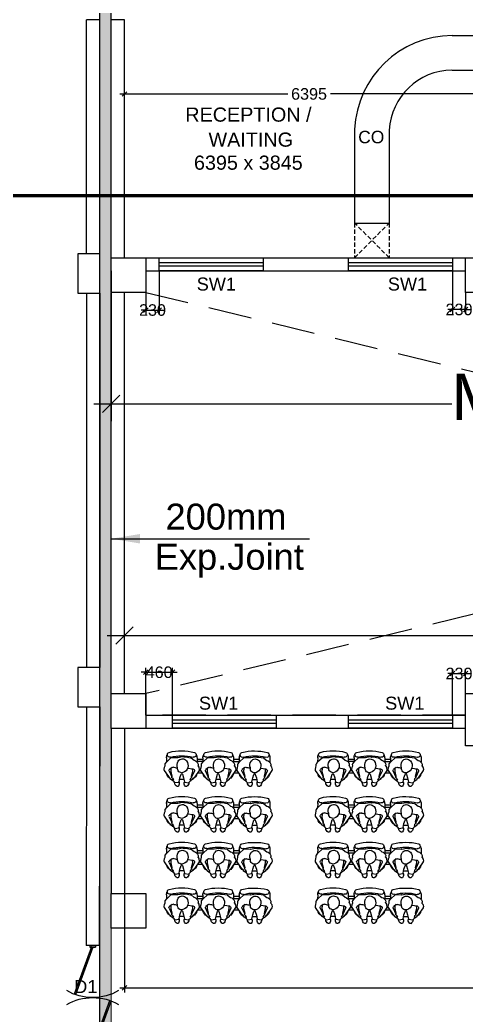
# Model space of a CAD drawing. Extents: x 7620542 to 7843793, y -6476226 to -6093835.
# Drawn here: x 7684907 to 7692637, y -6445912 to -6428689 of the extents above; entities that cross this region are included whole.
import ezdxf
from ezdxf.enums import TextEntityAlignment as Align

# ---------------------------------------------------------------- set-up
doc = ezdxf.new("R2010")
doc.units = 0
doc.header["$LTSCALE"] = 600
doc.header["$MEASUREMENT"] = 0
doc.header["$PDMODE"] = 35
for name, pattern in [('DASHED', [0.75, 0.5, -0.25]), ('DASHED2', [0.375, 0.25, -0.125]), ('HIDDEN', [0.375, 0.25, -0.125]), ('HIDDEN2', [0.1875, 0.125, -0.0625])]:
    doc.linetypes.add(name, pattern=pattern)
doc.layers.get('0').update_dxf_attribs({"linetype": 'CONTINUOUS'})
doc.layers.get('Defpoints').update_dxf_attribs({"linetype": 'CONTINUOUS'})
for name, color, linetype in [('Counter', 7, 'CONTINUOUS'), ('DIM-TEXT', 8, 'CONTINUOUS'), ('DIMEN', 5, 'CONTINUOUS'), ('DOOR', 32, 'CONTINUOUS'), ('Duct', 8, 'CONTINUOUS'), ('Exp.Joint', 104, 'CONTINUOUS'), ('furniture', 33, 'CONTINUOUS'), ('Human', 8, 'CONTINUOUS'), ('joinery', 7, 'CONTINUOUS'), ('LA-column', 3, 'CONTINUOUS'), ('Room Dim', 1, 'CONTINUOUS'), ('Sections', 10, 'CONTINUOUS'), ('TEXT', 6, 'CONTINUOUS'), ('Walls', 7, 'CONTINUOUS'), ('WIN', 151, 'CONTINUOUS'), ('Working Dim', 5, 'CONTINUOUS')]:
    doc.layers.add(name, color=color, linetype=linetype)
doc.styles.add('ari', font='arial.ttf')
doc.styles.add('ARIAL', font='arial.ttf')
doc.styles.add('ROMANS', font='romans.shx')
doc.styles.add('RT', font='romant.shx')
doc.styles.get("Standard").update_dxf_attribs({"font": 'romans.shx'})
doc.dimstyles.new('int. dim', dxfattribs={"dimtxt": 450, "dimasz": 80, "dimexe": 80, "dimexo": 0, "dimgap": 70, "dimtad": 0, "dimdec": 0, "dimzin": 12, "dimdsep": 46, "dimtxsty": 'ari', "dimblk": 'OBLIQUE', "dimcen": 2, "dimdle": 80, "dimclrd": 256, "dimclre": 256, "dimclrt": 6, "dimadec": 0, "dimazin": 0, "dimtfac": 1, "dimtdec": 0, "dimtix": 1, "dimtmove": 2, "dimatfit": 3, "dimfxl": 1, "dimtolj": 1, "dimtzin": 0, "dimlwd": -1, "dimlwe": -1, "dimarcsym": 0})
doc.dimstyles.new('LA-Footing-dim', dxfattribs={"dimtxt": 300, "dimasz": 5, "dimexe": 25, "dimexo": 25, "dimgap": 5, "dimtad": 1, "dimdec": 0, "dimzin": 0, "dimdsep": 46, "dimtxsty": 'ROMANS', "dimblk": 'DOT', "dimcen": 0.09, "dimdle": 50, "dimclrd": 5, "dimclre": 5, "dimclrt": 6, "dimadec": 0, "dimazin": 0, "dimtfac": 1, "dimtdec": 0, "dimtix": 1, "dimtofl": 0, "dimtmove": 0, "dimatfit": 3, "dimfxl": 1, "dimtolj": 1, "dimtzin": 0, "dimarcsym": 0})
doc.dimstyles.new('STANDARD$0', dxfattribs={"dimscale": 0, "dimtxt": 150, "dimasz": 125, "dimexe": 0.75, "dimexo": 1, "dimgap": 25, "dimtad": 1, "dimdec": 0, "dimdsep": 46, "dimtxsty": 'Standard', "dimblk1": 'DOT', "dimblk2": 'DOT', "dimsah": 1, "dimcen": 2.5, "dimclrd": 1, "dimclre": 1, "dimclrt": 3, "dimadec": 0, "dimazin": 0, "dimtfac": 1, "dimtdec": 0, "dimtmove": 0, "dimatfit": 3, "dimldrblk": 'DOT', "dimfxl": 1, "dimtolj": 1, "dimtzin": 0, "dimarcsym": 0})
doc.dimstyles.new('TEXT', dxfattribs={"dimscale": 0, "dimtxt": 600, "dimasz": 300, "dimexe": 300, "dimexo": 30, "dimgap": 50, "dimtad": 0, "dimdec": 0, "dimzin": 0, "dimdsep": 46, "dimtxsty": 'RT', "dimblk": 'OBLIQUE', "dimcen": 0.09, "dimdle": 300, "dimclrd": 256, "dimclre": 256, "dimclrt": 170, "dimadec": 0, "dimazin": 0, "dimtfac": 1, "dimtdec": 0, "dimtofl": 0, "dimtmove": 2, "dimatfit": 3, "dimfxl": 1, "dimfrac": 2, "dimtolj": 1, "dimtzin": 0, "dimlwd": -1, "dimlwe": -1, "dimarcsym": 0})

# ---------------------------------------------------------------- blocks, each defined once
blk = doc.blocks.new('A$C6F2C55AD')
at = {"layer": 'furniture', "color": 8}
for p, q in [((-379, 896), (-303, 896)), ((0, 593), (0, 669)), ((-374, 366), (-301, 366)), ((-355, 366), (-355, 265)), ((-316, 366), (-316, 265)), ((-119, 356), (-119, 275)), ((-379, 265), (-303, 265)), ((-374, 265), (-303, 265)), ((-157, 331), (-157, 300)), ((0, -38), (0, 38)), ((-379, -265), (-301, -265)), ((-355, -265), (-355, -366)), ((-316, -265), (-316, -366)), ((-157, -300), (-157, -331)), ((-119, -275), (-119, -356)), ((-379, -366), (-303, -366)), ((-374, -366), (-303, -366)), ((0, -669), (0, -593)), ((-379, -896), (-301, -896))]:
    blk.add_line(p, q, dxfattribs=at)
for centre, radius, start, end in [((-429, 838), 43.2, 344.361, 164.361), ((-374, 771), 125, 90, 118.9699), ((-125, 771), 125, 25.4407, 79.8153), ((236, 652), 733, 164.361, 181.6247), ((236, 652), 647, 164.361, 181.8419), ((236, 610), 733, 178.3753, 195.639), ((236, 610), 647, 178.1581, 195.639), ((-429, 424), 43.2, 195.639, 15.639), ((-374, 491), 125, 241.0301, 270), ((-125, 491), 125, 280.1847, 334.5593), ((236, 21), 733, 164.361, 181.6247), ((-429, 207), 43.2, 344.361, 164.361), ((-374, 140), 125, 90, 118.9699), ((236, 21), 647, 164.361, 181.8419), ((-125, 140), 125, 25.4407, 79.8153), ((236, -21), 733, 178.3753, 195.639), ((236, -21), 647, 178.1581, 195.639), ((-429, -207), 43.2, 195.639, 15.639), ((-374, -140), 125, 241.0301, 270), ((-125, -140), 125, 280.1847, 334.5593), ((236, -610), 733, 164.361, 181.6247), ((-429, -424), 43.2, 344.361, 164.361), ((-374, -491), 125, 90, 118.9699), ((236, -610), 647, 164.361, 181.8419), ((-125, -491), 125, 25.4407, 79.8153), ((236, -652), 733, 178.3753, 195.639), ((236, -652), 647, 178.1581, 195.639), ((-429, -838), 43.2, 195.639, 15.639), ((-125, -771), 125, 280.1847, 334.5593), ((-374, -771), 125, 241.0301, 270)]:
    blk.add_arc(centre, radius, start, end, dxfattribs=at)
at = {"layer": 'Human', "color": 8}
for p, q in [((-309, 892), (-377, 818)), ((-274, 917), (-309, 892)), ((-236, 919), (-260, 921)), ((-212, 928), (-236, 919)), ((-172, 935), (-212, 928)), ((-50, 857), (-157, 931)), ((-381, 699), (-397, 621)), ((-383, 803), (-381, 703)), ((-209, 798), (-173, 844)), ((-148, 850), (-56, 808)), ((-56, 808), (-40, 802)), ((-25, 837), (-50, 857)), ((-19, 827), (-25, 837)), ((-7, 824), (-15, 825)), ((-8, 781), (4, 776)), ((-1, 787), (-5, 793)), ((5, 781), (-1, 787)), ((24, 785), (0, 820)), ((0, 792), (11, 789)), ((11, 789), (19, 779)), ((-397, 621), (-391, 593)), ((-391, 588), (-392, 559)), ((-392, 559), (-379, 478)), ((-200, 528), (-187, 436)), ((-375, 468), (-334, 417)), ((-269, 348), (-244, 349)), ((-232, 346), (-216, 336)), ((-187, 436), (-173, 418)), ((-157, 331), (-50, 405)), ((-148, 412), (-56, 454)), ((-56, 454), (-40, 459)), ((-50, 405), (-25, 425)), ((-40, 459), (-29, 462)), ((-25, 425), (-19, 435)), ((-15, 437), (-7, 438)), ((2, 482), (-10, 477)), ((-3, 469), (3, 477)), ((11, 473), (-3, 469)), ((0, 442), (24, 477)), ((4, 481), (2, 482)), ((3, 477), (4, 481)), ((19, 483), (11, 473)), ((-383, 172), (-381, 72)), ((-309, 261), (-377, 187)), ((-274, 286), (-309, 261)), ((-236, 288), (-260, 290)), ((-212, 297), (-236, 288)), ((-172, 304), (-212, 297)), ((-209, 167), (-173, 213)), ((-208, 333), (-172, 327)), ((-50, 226), (-157, 300)), ((-148, 219), (-56, 177)), ((-56, 177), (-40, 171)), ((-25, 206), (-50, 226)), ((-19, 196), (-25, 206)), ((-7, 193), (-15, 194)), ((24, 154), (0, 189)), ((-381, 68), (-397, -10)), ((-8, 151), (4, 145)), ((-1, 156), (-5, 162)), ((5, 150), (-1, 156)), ((0, 162), (11, 158)), ((11, 158), (19, 148)), ((-397, -10), (-391, -38)), ((-391, -43), (-392, -72)), ((-392, -72), (-379, -153)), ((-375, -163), (-334, -214)), ((-200, -103), (-187, -195)), ((-56, -177), (-40, -171)), ((-40, -171), (-29, -169)), ((2, -149), (-10, -154)), ((-3, -162), (3, -154)), ((11, -158), (-3, -162)), ((0, -189), (24, -154)), ((4, -150), (2, -149)), ((3, -154), (4, -150)), ((19, -148), (11, -158)), ((-269, -283), (-244, -282)), ((-236, -343), (-260, -341)), ((-212, -334), (-236, -343)), ((-232, -285), (-216, -295)), ((-172, -327), (-212, -334)), ((-208, -298), (-172, -304)), ((-187, -195), (-173, -213)), ((-157, -300), (-50, -226)), ((-50, -405), (-157, -331)), ((-148, -219), (-56, -177)), ((-50, -226), (-25, -206)), ((-25, -206), (-19, -196)), ((-15, -194), (-7, -193)), ((-383, -459), (-381, -559)), ((-309, -370), (-377, -444)), ((-274, -345), (-309, -370)), ((-209, -464), (-173, -418)), ((-148, -412), (-56, -454)), ((-56, -454), (-40, -459)), ((-25, -425), (-50, -405)), ((-19, -435), (-25, -425)), ((-7, -438), (-15, -437)), ((-8, -480), (4, -486)), ((-1, -475), (-5, -469)), ((5, -481), (-1, -475)), ((24, -477), (0, -442)), ((0, -469), (11, -473)), ((11, -473), (19, -483)), ((-381, -563), (-397, -641)), ((-397, -641), (-391, -668)), ((-391, -674), (-392, -703)), ((-392, -703), (-379, -784)), ((-375, -793), (-334, -844)), ((-200, -734), (-187, -826)), ((-187, -826), (-173, -844)), ((-157, -931), (-50, -857)), ((-148, -850), (-56, -808)), ((-56, -808), (-40, -802)), ((-50, -857), (-25, -837)), ((-40, -802), (-29, -800)), ((-25, -837), (-19, -827)), ((-15, -825), (-7, -824)), ((2, -780), (-10, -785)), ((-3, -793), (3, -785)), ((11, -789), (-3, -793)), ((0, -820), (24, -785)), ((4, -781), (2, -780)), ((3, -785), (4, -781)), ((19, -779), (11, -789)), ((-269, -914), (-244, -913)), ((-232, -916), (-216, -926)), ((-208, -929), (-172, -935))]:
    blk.add_line(p, q, dxfattribs=at)
for points in [[(-193, 818), (-141, 822), (-59, 802), (-42, 803)], [(-42, 459), (-59, 460), (-141, 440), (-187, 443)], [(-193, 188), (-141, 191), (-59, 171), (-42, 172)], [(-42, -172), (-59, -171), (-141, -191), (-187, -188)], [(-193, -443), (-141, -440), (-59, -460), (-42, -459)], [(-42, -803), (-59, -802), (-141, -822), (-187, -819)]]:
    blk.add_lwpolyline(points, dxfattribs=at)
for points in [[(24, 781), (52, 756, -0.259848), (54, 749), (43, 683, -0.302547), (37, 677), (-30, 662), (-92, 642), (-107, 628), (-92, 620), (-30, 600), (37, 585, -0.302547), (43, 578), (54, 513, -0.259848), (52, 506), (24, 481)], [(24, 150), (52, 125, -0.259848), (54, 118), (43, 52, -0.302547), (37, 46), (-30, 31), (-92, 11), (-107, -3), (-92, -11), (-30, -31), (37, -46, -0.302547), (43, -52), (54, -118, -0.259848), (52, -125), (24, -150)], [(24, -481), (52, -506, -0.259848), (54, -513), (43, -578, -0.302547), (37, -585), (-30, -600), (-92, -620), (-107, -633), (-92, -642), (-30, -662), (37, -677, -0.302547), (43, -683), (54, -749, -0.259848), (52, -756), (24, -781)]]:
    blk.add_lwpolyline(points, format="xyb", dxfattribs=at)
for points in [[(115, 689, 0.28165), (118, 712, 0.281432), (52, 756, -0.259848), (54, 749), (43, 683, -0.302547), (37, 677, 0.254294)], [(115, 58, 0.28165), (118, 81, 0.281432), (52, 125, -0.259848), (54, 118), (43, 52, -0.302547), (37, 46, 0.254294)], [(115, -573, 0.28165), (118, -550, 0.281432), (52, -506, -0.259848), (54, -513), (43, -578, -0.302547), (37, -585, 0.254294)]]:
    blk.add_lwpolyline(points, format="xyb", close=True, dxfattribs=at)
for centre, radius, start, end in [((-262, 900), 20.7, 84.2936, 126.1379), ((-168, 914), 20.7, 55.2478, 99.1519), ((-362, 803), 20.7, 137.3161, 180.8191), ((-402, 703), 20.7, 348.8982, 0.8191), ((-269, 619), 89.1, 123.3122, 231.3111), ((-250, 591), 122, 67.1497, 123.3122), ((-193, 785), 20.7, 142.3991, 201.4261), ((-409, 700), 211, 1.1807, 21.4261), ((-192, 631), 73.9, 343.9718, 98.0509), ((-157, 832), 20.7, 65.5125, 142.3991), ((-37, 793), 10.2, 45.435, 108.1784), ((-5, 806), 24.7, 193.9888, 263.5389), ((-15, 829), 4.56, 211.6328, 266.4385), ((-8, 814), 9.9, 34.2468, 86.4385), ((-3, 788), 5.09, 52.4637, 108.4149), ((0, 781), 6.05, 308.4181, 329.2946), ((3, 779), 2.67, 329.2946, 45.0334), ((21, 780), 2.15, 218.553, 288.5809), ((20, 783), 4.98, 288.5809, 18.6143), ((-411, 589), 20.7, 357.1355, 11.8973), ((-242, 652), 131, 231.3111, 285.5429), ((-240, 645), 124, 285.5429, 343.9718), ((62, 513), 75.9, 47.3296, 108.8978), ((49, 588), 82.7, 271.2733, 329.4641), ((98, 552), 22.8, 344.3632, 47.2828), ((-358, 481), 20.7, 189.3001, 218.6806), ((-238, 442), 99.4, 194.4561, 251.4627), ((-243, 329), 20.7, 58.0246, 92.8591), ((-157, 430), 20.7, 217.6009, 294.4875), ((-7, 453), 24.1, 96.9092, 158.3871), ((-15, 432), 4.56, 93.5615, 148.3672), ((-8, 447), 9.9, 273.5615, 325.7532), ((21, 481), 2.15, 71.4191, 141.447), ((20, 479), 4.98, 341.3857, 71.4191), ((-362, 173), 20.7, 137.3161, 180.8191), ((-262, 270), 20.7, 84.2936, 126.1379), ((-205, 354), 20.7, 238.0246, 260.8481), ((-157, 201), 20.7, 65.5125, 142.3991), ((-168, 348), 20.7, 260.8481, 304.7522), ((-168, 283), 20.7, 55.2478, 99.1519), ((-15, 198), 4.56, 211.6328, 266.4385), ((-8, 184), 9.9, 34.2468, 86.4385), ((-402, 72), 20.7, 348.8982, 0.8191), ((-269, -12), 89.1, 123.3122, 231.3111), ((-250, -40), 122, 67.1497, 123.3122), ((-193, 154), 20.7, 142.3991, 201.4261), ((-409, 69), 211, 1.1807, 21.4261), ((-192, 0), 73.9, 343.9718, 98.0509), ((-37, 162), 10.2, 45.435, 108.1784), ((-5, 175), 24.7, 193.9888, 263.5389), ((-3, 157), 5.09, 52.4637, 108.4149), ((0, 150), 6.05, 308.4181, 329.2946), ((3, 148), 2.67, 329.2946, 45.0334), ((21, 149), 2.15, 218.553, 288.5809), ((20, 152), 4.98, 288.5809, 18.6143), ((-411, -42), 20.7, 357.1355, 11.8973), ((-358, -150), 20.7, 189.3001, 218.6806), ((-242, 21), 131, 231.3111, 285.5429), ((-240, 14), 124, 285.5429, 343.9718), ((-7, -178), 24.1, 96.9092, 158.3871), ((21, -149), 2.15, 71.4191, 141.447), ((20, -152), 4.98, 341.3857, 71.4191), ((62, -118), 75.9, 47.3296, 108.8978), ((49, -43), 82.7, 271.2733, 329.4641), ((98, -79), 22.8, 344.3632, 47.2828), ((-238, -189), 99.4, 194.4561, 251.4627), ((-262, -361), 20.7, 84.2936, 126.1379), ((-243, -302), 20.7, 58.0246, 92.8591), ((-205, -277), 20.7, 238.0246, 260.8481), ((-157, -201), 20.7, 217.6009, 294.4875), ((-168, -283), 20.7, 260.8481, 304.7522), ((-168, -348), 20.7, 55.2478, 99.1519), ((-15, -198), 4.56, 93.5615, 148.3672), ((-8, -184), 9.9, 273.5615, 325.7532), ((-362, -458), 20.7, 137.3161, 180.8191), ((-193, -477), 20.7, 142.3991, 201.4261), ((-409, -562), 211, 1.1807, 21.4261), ((-157, -430), 20.7, 65.5125, 142.3991), ((-37, -469), 10.2, 45.435, 108.1784), ((-5, -456), 24.7, 193.9888, 263.5389), ((-15, -432), 4.56, 211.6328, 266.4385), ((-8, -447), 9.9, 34.2468, 86.4385), ((-3, -473), 5.09, 52.4637, 108.4149), ((0, -481), 6.05, 308.4181, 329.2946), ((3, -483), 2.67, 329.2946, 45.0334), ((21, -481), 2.15, 218.553, 288.5809), ((20, -479), 4.98, 288.5809, 18.6143), ((-411, -673), 20.7, 357.1355, 11.8973), ((-402, -559), 20.7, 348.8982, 0.8191), ((-269, -643), 89.1, 123.3122, 231.3111), ((-250, -671), 122, 67.1497, 123.3122), ((-240, -617), 124, 285.5429, 343.9718), ((-192, -631), 73.9, 343.9718, 98.0509), ((62, -749), 75.9, 47.3296, 108.8978), ((-358, -781), 20.7, 189.3001, 218.6806), ((-238, -820), 99.4, 194.4561, 251.4627), ((-242, -610), 131, 231.3111, 285.5429), ((-157, -832), 20.7, 217.6009, 294.4875), ((-7, -809), 24.1, 96.9092, 158.3871), ((-15, -829), 4.56, 93.5615, 148.3672), ((-8, -814), 9.9, 273.5615, 325.7532), ((21, -780), 2.15, 71.4191, 141.447), ((20, -783), 4.98, 341.3857, 71.4191), ((49, -674), 82.7, 271.2733, 329.4641), ((98, -710), 22.8, 344.3632, 47.2828), ((-243, -933), 20.7, 58.0246, 92.8591), ((-205, -908), 20.7, 238.0246, 260.8481), ((-168, -914), 20.7, 260.8481, 304.7522)]:
    blk.add_arc(centre, radius, start, end, dxfattribs=at)
blk = doc.blocks.new('_Oblique')
at = {"color": 0, "linetype": 'ByBlock', "lineweight": -2}
blk.add_line((-0.5, -0.5), (0.5, 0.5), dxfattribs=at)
blk = doc.blocks.new('*D416')
at = {"layer": 'Defpoints', "color": 0, "transparency": 16777216}
for p in [(7686719, -6443626, 5), (7716119, -6443626, 5), (7716119, -6445441)]:
    blk.add_point(p, dxfattribs=at)
at = {"layer": 'Working Dim', "transparency": 16777216}
for p, q in [((7686719, -6443626), (7686719, -6445521)), ((7716119, -6443626), (7716119, -6445521)), ((7686639, -6445441), (7700971, -6445441)), ((7716199, -6445441), (7701867, -6445441))]:
    blk.add_line(p, q, dxfattribs=at)
at = {"layer": 'Working Dim', "transparency": 16777216, "xscale": 80, "yscale": 80, "zscale": 80, "rotation": 180}
blk.add_blockref('_Oblique', (7686719, -6445441), dxfattribs=at)
at = {"layer": 'Working Dim', "transparency": 16777216, "xscale": 80, "yscale": 80, "zscale": 80}
blk.add_blockref('_Oblique', (7716119, -6445441), dxfattribs=at)
at = {"layer": 'Working Dim', "color": 6, "transparency": 16777216, "insert": (7701419, -6445441), "char_height": 200, "attachment_point": 5, "style": 'ari'}
blk.add_mtext('\\A1;29400', dxfattribs=at)
blk = doc.blocks.new('*D849')
at = {"layer": 'Defpoints', "color": 0, "transparency": 16777216}
for p in [(7716119, -6439343), (7686719, -6439488, 5), (7716119, -6439488, 5)]:
    blk.add_point(p, dxfattribs=at)
at = {"layer": 'DIMEN', "color": 8, "transparency": 16777216}
for p, q in [((7686719, -6439488), (7686719, -6439043)), ((7716119, -6439488), (7716119, -6439043)), ((7686419, -6439343), (7700286, -6439343)), ((7716419, -6439343), (7702552, -6439343))]:
    blk.add_line(p, q, dxfattribs=at)
at = {"layer": 'DIMEN', "color": 8, "transparency": 16777216, "xscale": 300, "yscale": 300, "zscale": 300, "rotation": 180}
blk.add_blockref('_Oblique', (7686719, -6439343), dxfattribs=at)
at = {"layer": 'DIMEN', "color": 8, "transparency": 16777216, "xscale": 300, "yscale": 300, "zscale": 300}
blk.add_blockref('_Oblique', (7716119, -6439343), dxfattribs=at)
at = {"layer": 'DIMEN', "color": 7, "transparency": 16777216, "insert": (7701419, -6439343), "char_height": 500, "attachment_point": 5, "style": 'ari'}
blk.add_mtext('\\A1;29.40m', dxfattribs=at)
blk = doc.blocks.new('_Dot')
at = {"layer": 'WIN', "color": 0, "linetype": 'ByBlock', "lineweight": -2}
blk.add_line((-0.5, 0), (-1, 0), dxfattribs=at)
at = {"layer": 'WIN', "color": 0, "linetype": 'ByBlock', "const_width": 0.5}
blk.add_lwpolyline([(-0.25, 0, 1), (0.25, 0, 1)], format="xyb", close=True, dxfattribs=at)
blk = doc.blocks.new('*D1178')
at = {"layer": 'Defpoints', "color": 0, "transparency": 16777216}
for p in [(7687549, -6439979), (7687089, -6440719, 5), (7687549, -6440719)]:
    blk.add_point(p, dxfattribs=at)
at = {"layer": 'Working Dim', "transparency": 16777216}
for p, q in [((7687089, -6440719), (7687089, -6439899)), ((7687549, -6440719), (7687549, -6439899)), ((7687089, -6439979), (7687009, -6439979)), ((7687089, -6439979), (7687549, -6439979)), ((7687549, -6439979), (7687629, -6439979))]:
    blk.add_line(p, q, dxfattribs=at)
at = {"layer": 'Working Dim', "transparency": 16777216, "xscale": 80, "yscale": 80, "zscale": 80}
blk.add_blockref('_Oblique', (7687089, -6439979), dxfattribs=at)
at = {"layer": 'Working Dim', "transparency": 16777216, "xscale": 80, "yscale": 80, "zscale": 80, "rotation": 180}
blk.add_blockref('_Oblique', (7687549, -6439979), dxfattribs=at)
at = {"layer": 'Working Dim', "color": 6, "transparency": 16777216, "insert": (7687319, -6439979), "char_height": 200, "attachment_point": 5, "style": 'ari'}
blk.add_mtext('\\A1;460', dxfattribs=at)
blk = doc.blocks.new('*D1179')
at = {"layer": 'Defpoints', "color": 0, "transparency": 16777216}
for p in [(7692629, -6440001), (7692399, -6440719), (7692629, -6440719, 7)]:
    blk.add_point(p, dxfattribs=at)
at = {"layer": 'Working Dim', "transparency": 16777216}
for p, q in [((7692399, -6440001), (7692319, -6440001)), ((7692399, -6440719), (7692399, -6439921)), ((7692399, -6440001), (7692629, -6440001)), ((7692629, -6440719), (7692629, -6439921)), ((7692629, -6440001), (7692709, -6440001))]:
    blk.add_line(p, q, dxfattribs=at)
at = {"layer": 'Working Dim', "transparency": 16777216, "xscale": 80, "yscale": 80, "zscale": 80}
blk.add_blockref('_Oblique', (7692399, -6440001), dxfattribs=at)
at = {"layer": 'Working Dim', "transparency": 16777216, "xscale": 80, "yscale": 80, "zscale": 80, "rotation": 180}
blk.add_blockref('_Oblique', (7692629, -6440001), dxfattribs=at)
at = {"layer": 'Working Dim', "color": 6, "transparency": 16777216, "insert": (7692514, -6440001), "char_height": 200, "attachment_point": 5, "style": 'ari'}
blk.add_mtext('\\A1;230', dxfattribs=at)
blk = doc.blocks.new('*D1189')
at = {"layer": 'Defpoints', "color": 0, "transparency": 16777216}
for p in [(7687319, -6433034, 8), (7687089, -6433404), (7687319, -6433711)]:
    blk.add_point(p, dxfattribs=at)
at = {"layer": 'Working Dim', "transparency": 16777216}
for p, q in [((7687319, -6433034), (7687319, -6433791)), ((7687089, -6433404), (7687089, -6433791)), ((7687089, -6433711), (7687009, -6433711)), ((7687089, -6433711), (7687319, -6433711)), ((7687319, -6433711), (7687399, -6433711))]:
    blk.add_line(p, q, dxfattribs=at)
at = {"layer": 'Working Dim', "transparency": 16777216, "xscale": 80, "yscale": 80, "zscale": 80}
blk.add_blockref('_Oblique', (7687089, -6433711), dxfattribs=at)
at = {"layer": 'Working Dim', "transparency": 16777216, "xscale": 80, "yscale": 80, "zscale": 80, "rotation": 180}
blk.add_blockref('_Oblique', (7687319, -6433711), dxfattribs=at)
at = {"layer": 'Working Dim', "color": 6, "transparency": 16777216, "insert": (7687204, -6433711), "char_height": 200, "attachment_point": 5, "style": 'ari'}
blk.add_mtext('\\A1;230', dxfattribs=at)
blk = doc.blocks.new('*D1190')
at = {"layer": 'Defpoints', "color": 0, "transparency": 16777216}
for p in [(7692399, -6433034, 8), (7692629, -6433404, 6), (7692399, -6433701)]:
    blk.add_point(p, dxfattribs=at)
at = {"layer": 'Working Dim', "transparency": 16777216}
for p, q in [((7692399, -6433034), (7692399, -6433781)), ((7692629, -6433404), (7692629, -6433781)), ((7692399, -6433701), (7692319, -6433701)), ((7692629, -6433701), (7692399, -6433701)), ((7692629, -6433701), (7692709, -6433701))]:
    blk.add_line(p, q, dxfattribs=at)
at = {"layer": 'Working Dim', "transparency": 16777216, "xscale": 80, "yscale": 80, "zscale": 80}
blk.add_blockref('_Oblique', (7692399, -6433701), dxfattribs=at)
at = {"layer": 'Working Dim', "transparency": 16777216, "xscale": 80, "yscale": 80, "zscale": 80, "rotation": 180}
blk.add_blockref('_Oblique', (7692629, -6433701), dxfattribs=at)
at = {"layer": 'Working Dim', "color": 6, "transparency": 16777216, "insert": (7692514, -6433701), "char_height": 200, "attachment_point": 5, "style": 'ari'}
blk.add_mtext('\\A1;230', dxfattribs=at)
blk = doc.blocks.new('Z$W@#5624')
at = {"layer": 'DOOR'}
for p, q in [((19, 470), (840, 769)), ((28, 446), (849, 745)), ((188, 518), (680, 697)), ((676, 709), (685, 685)), ((183, 529), (192, 506)), ((0, 400), (0, 499)), ((0, 499), (25, 499)), ((0, 400), (25, 400)), ((19, 470), (28, 446)), ((25, 400), (25, 499)), ((1770, 453), (949, 154)), ((1779, 429), (957, 130)), ((1610, 381), (1117, 202)), ((1614, 369), (1606, 393)), ((1779, 429), (1770, 453)), ((1798, 499), (1773, 499)), ((1773, 400), (1773, 499)), ((1798, 400), (1773, 400)), ((1798, 400), (1798, 499)), ((1113, 214), (1122, 190))]:
    blk.add_line(p, q, dxfattribs=at)
at = {"layer": 'DOOR', "color": 145}
for centre, start_param, end_param in [((0, 449), 2.617994, 3.665191), ((1798, 449), -0.523599, 0.523599)]:
    blk.add_ellipse(centre, major_axis=(-899, 0), ratio=1, start_param=start_param, end_param=end_param, dxfattribs=at)
blk = doc.blocks.new('*D2070')
at = {"layer": 'Defpoints', "color": 0, "linetype": 'Continuous', "transparency": 16777216}
for p in [(7686489, -6433034, 0), (7716349, -6433034), (7686489, -6435332)]:
    blk.add_point(p, dxfattribs=at)
at = {"layer": 'DIM-TEXT', "transparency": 16777216}
for p, q in [((7686489, -6433034), (7686489, -6435632)), ((7716349, -6433034), (7716349, -6435632)), ((7686189, -6435332), (7692392, -6435332)), ((7716649, -6435332), (7710447, -6435332))]:
    blk.add_line(p, q, dxfattribs=at)
at = {"layer": 'DIM-TEXT', "linetype": 'Continuous', "transparency": 16777216, "xscale": 300, "yscale": 300, "zscale": 300, "rotation": 180}
blk.add_blockref('_Oblique', (7686489, -6435332), dxfattribs=at)
at = {"layer": 'DIM-TEXT', "linetype": 'Continuous', "transparency": 16777216, "xscale": 300, "yscale": 300, "zscale": 300}
blk.add_blockref('_Oblique', (7716349, -6435332), dxfattribs=at)
at = {"layer": 'DIM-TEXT', "color": 170, "linetype": 'Continuous', "transparency": 16777216, "insert": (7701419, -6435332), "char_height": 750, "attachment_point": 5, "style": 'ari'}
blk.add_mtext('\\A1;{\\H1.067x;Medical Records Department (MRD)}', dxfattribs=at)
blk = doc.blocks.new('*D2083')
at = {"layer": 'Defpoints', "color": 0, "transparency": 16777216}
for p in [(7686719, -6430016, 2), (7693114, -6429971), (7693114, -6430016, 5)]:
    blk.add_point(p, dxfattribs=at)
at = {"layer": 'Working Dim', "transparency": 16777216}
for p, q in [((7686719, -6430016), (7686719, -6429891)), ((7693114, -6430016), (7693114, -6429891)), ((7686639, -6429971), (7689547, -6429971)), ((7693194, -6429971), (7690286, -6429971))]:
    blk.add_line(p, q, dxfattribs=at)
at = {"layer": 'Working Dim', "transparency": 16777216, "xscale": 80, "yscale": 80, "zscale": 80, "rotation": 180}
blk.add_blockref('_Oblique', (7686719, -6429971), dxfattribs=at)
at = {"layer": 'Working Dim', "transparency": 16777216, "xscale": 80, "yscale": 80, "zscale": 80}
blk.add_blockref('_Oblique', (7693114, -6429971), dxfattribs=at)
at = {"layer": 'Working Dim', "color": 6, "transparency": 16777216, "insert": (7689916, -6429971), "char_height": 200, "attachment_point": 5, "style": 'ari'}
blk.add_mtext('\\A1;6395', dxfattribs=at)

msp = doc.modelspace()

# ---------------------------------------------------------------- hatches: boundary and pattern name
at = {"layer": 'Exp.Joint', "linetype": 'HIDDEN'}
msp.add_hatch(color=256, dxfattribs=at).paths.add_polyline_path([(7686489.139, -6334860.673), (7686289.139, -6334860.673), (7686289.139, -6455862.509), (7686489.139, -6455862.509)])

# ---------------------------------------------------------------- linework, layer by layer
at = {"layer": 'Duct', "color": 8, "linetype": 'HIDDEN2', "ltscale": 10}
for p, q in [((7687089.144, -6433403.854, -14.83), (7715749.144, -6440348.875, -14.83)), ((7715749.144, -6433403.854, -14.83), (7687089.144, -6440348.875, -14.83))]:
    msp.add_line(p, q, dxfattribs=at)
at = {"layer": 'Duct', "color": 8, "linetype": 'HIDDEN2', "ltscale": 10, "elevation": -14.83}
msp.add_lwpolyline([(7692628.935, -6440718.81), (7687089.027, -6440718.817)], dxfattribs=at)
at = {"layer": 'Exp.Joint', "linetype": 'HIDDEN', "const_width": 20, "elevation": -9.884}
msp.add_lwpolyline([(7686489.139, -6334860.673), (7686289.139, -6334860.673), (7686289.139, -6455862.509), (7686489.139, -6455862.509)], close=True, dxfattribs=at)
at = {"layer": 'furniture', "linetype": 'Continuous'}
for p, q in [((7692395.443, -6428958.852, -6.672), (7693113.846, -6428958.708, -11.275)), ((7692393.678, -6429558.852, -6.672), (7693113.93, -6429558.852, -6.672)), ((7690705.646, -6430580.102, -6.672), (7690705.646, -6432204.918, -6.396)), ((7691304.616, -6430595.207, -6.67), (7691304.616, -6432204.917, -6.396)), ((7690705.646, -6432204.918, -10.242), (7691304.616, -6432204.917, -10.242))]:
    msp.add_line(p, q, dxfattribs=at)
at = {"layer": 'furniture', "linetype": 'DASHED2', "ltscale": 0.5, "elevation": -6.396}
msp.add_lwpolyline([(7690705.646, -6432204.918), (7690705.647, -6432803.887), (7691304.616, -6432204.917), (7691304.616, -6432803.886), (7690705.646, -6432204.918)], dxfattribs=at)
at = {"layer": 'furniture', "linetype": 'Continuous'}
for centre, radius, start, end in [((7692403.089, -6430658.068, -6.672), 1699.232, 90.2578276, 177.3702003), ((7692401.394, -6430657.302, -6.672), 1098.534, 90.5737245, 176.7596362)]:
    msp.add_arc(centre, radius, start, end, dxfattribs=at)
at = {"layer": 'LA-column', "color": 2, "flags": 128}
for points, elevation in [([(7686289.144, -6433418.819), (7686289.144, -6432738.819), (7685909.144, -6432738.819), (7685909.144, -6433418.819)], -14.639), ([(7687089.144, -6433403.854), (7686489.144, -6433403.854), (7686489.144, -6432803.854), (7687089.144, -6432803.854)], -14.639), ([(7693228.935, -6433403.854), (7692628.935, -6433403.854), (7692628.935, -6432803.854), (7693228.935, -6432803.854)], -13.753), ([(7686289.145, -6440578.752), (7686289.145, -6439898.752), (7685909.145, -6439898.752), (7685909.145, -6440578.752)], -10.016), ([(7687089.144, -6440948.875), (7686489.144, -6440948.875), (7686489.144, -6440348.875), (7687089.144, -6440348.875)], -14.639), ([(7693528.935, -6441248.875), (7692628.935, -6441248.875), (7692628.935, -6440348.875), (7693528.935, -6440348.875)], -13.307), ([(7687089.144, -6444408.808), (7686489.144, -6444408.808), (7686489.144, -6443808.808), (7687089.144, -6443808.808)], -12.548)]:
    msp.add_lwpolyline(points, close=True, dxfattribs=dict(at, elevation=elevation))
at = {"layer": 'Sections', "linetype": 'DASHED', "lineweight": 0, "ltscale": 2, "const_width": 60, "elevation": -14.83, "flags": 128}
msp.add_lwpolyline([(7764050.867, -6431729.833), (7764598.735, -6430597.18), (7764598.735, -6431729.833), (7639175.207, -6431729.833), (7639175.207, -6430597.18), (7639723.075, -6431729.833)], dxfattribs=at)
at = {"layer": 'Walls', "linetype": 'Continuous'}
for p, q in [((7686289.054, -6432738.837, -12.441), (7686289.054, -6426958.851, -12.441)), ((7686489.054, -6432803.871, -12.441), (7686489.055, -6426958.798, -12.441)), ((7686288.941, -6428688.834, -10.242), (7686058.941, -6428688.834, -10.242)), ((7686059.03, -6432738.837, -12.441), (7686059.03, -6428688.834, -12.441)), ((7686718.965, -6428688.835, -10.242), (7686488.965, -6428688.835, -10.242)), ((7686719.054, -6432803.871, -12.441), (7686719.055, -6428688.835, -12.441)), ((7687089.144, -6432803.871, -12.441), (7692628.936, -6432803.864, -12.441)), ((7686059.03, -6433418.819, -14.83), (7686059.03, -6439898.752, -14.83)), ((7686289.054, -6433418.819, -14.83), (7686289.054, -6439898.752, -14.83)), ((7686282.895, -6444708.634, -14.83), (7686052.895, -6444708.634, -14.83))]:
    msp.add_line(p, q, dxfattribs=at)
at = {"layer": 'Walls'}
for p, q in [((7686489.054, -6440348.845, -14.83), (7686489.054, -6433418.861, -14.83)), ((7686719.054, -6440348.845, -14.83), (7686719.054, -6433418.861, -14.83)), ((7686059.144, -6440578.752, -14.83), (7686052.895, -6444708.634, -14.83)), ((7686289.144, -6440578.752, -14.83), (7686282.895, -6444708.634, -14.83)), ((7687089.206, -6440718.754, -14.83), (7692628.935, -6440718.747, -14.83)), ((7686489.054, -6440948.818, -14.83), (7686489.054, -6443808.833, -14.83)), ((7686719.054, -6440948.818, -14.83), (7686719.054, -6443808.833, -14.83))]:
    msp.add_line(p, q, dxfattribs=at)
at = {"layer": 'Walls', "linetype": 'Continuous', "elevation": -12.441}
msp.add_lwpolyline([(7687089.144, -6433033.871), (7692628.936, -6433033.864)], dxfattribs=at)
at = {"layer": 'Walls', "elevation": -14.83}
msp.add_lwpolyline([(7687089.206, -6440948.754), (7692628.935, -6440948.747)], dxfattribs=at)
at = {"layer": 'WIN', "linetype": 'Continuous'}
for points, elevation in [([(7687319.144, -6432803.871), (7689119.144, -6432803.871), (7689119.144, -6433033.871), (7687319.144, -6433033.871)], -12.441), ([(7690598.882, -6432803.848), (7692398.882, -6432803.848), (7692398.882, -6433033.848), (7690598.882, -6433033.848)], -12.441), ([(7687319.144, -6432886.654), (7689119.144, -6432886.654), (7689119.144, -6432951.088), (7687319.144, -6432951.088)], -12.441), ([(7690598.882, -6432886.631), (7692398.882, -6432886.631), (7692398.882, -6432951.064), (7690598.882, -6432951.064)], -12.441), ([(7687549.226, -6440718.808), (7689349.226, -6440718.808), (7689349.226, -6440948.808), (7687549.226, -6440948.808)], -20.153), ([(7690598.981, -6440718.744), (7692398.981, -6440718.744), (7692398.981, -6440948.744), (7690598.981, -6440948.744)], -20.153), ([(7687549.226, -6440801.591), (7689349.226, -6440801.591), (7689349.226, -6440866.025), (7687549.226, -6440866.025)], -20.153), ([(7690598.981, -6440801.527), (7692398.981, -6440801.527), (7692398.981, -6440865.961), (7690598.981, -6440865.961)], -20.153)]:
    msp.add_lwpolyline(points, close=True, dxfattribs=dict(at, elevation=elevation))

# ---------------------------------------------------------------- block references
at = {"layer": 'DOOR', "linetype": 'Continuous', "xscale": -1.001247152686119, "yscale": 1.001247152686119, "zscale": 1.001247151760859, "rotation": 270}
msp.add_blockref('Z$W@#5624', (7685717.895, -6446508.681, -14.83), dxfattribs=at)
at = {"layer": 'furniture', "ltscale": 0.75, "xscale": -1, "rotation": 89.90778514928986}
for p in [(7688341.336, -6441836.316, -14.83), (7690960.79, -6441836.001, -14.83), (7688341.336, -6442626.972, -14.83), (7690960.79, -6442626.657, -14.83), (7688341.336, -6443417.627, -14.83), (7690960.79, -6443417.312, -14.83), (7688341.336, -6444208.283, -14.83), (7690960.79, -6444207.968, -14.83)]:
    msp.add_blockref('A$C6F2C55AD', p, dxfattribs=at)

# ---------------------------------------------------------------- texts
at = {"layer": 'Counter', "color": 10, "style": 'ARIAL', "width": 1}
msp.add_text('CO', height=216, dxfattribs=at).set_placement((7690767.701, -6430823.781, -6.672))
at = {"layer": 'Exp.Joint', "color": 7, "style": 'ARIAL'}
for s, p in [('200mm', (7688476.988, -6437510.322, 4.14)), ('Exp.Joint', (7688534.273, -6438205.001, 4.14))]:
    msp.add_text(s, height=450, dxfattribs=at).set_placement(p, align=Align.CENTER)
at = {"layer": 'joinery', "style": 'ari'}
for s, p in [('SW1', (7688310.435, -6433372.692, -14.83)), ('SW1', (7691621.874, -6433372.692, -14.83)), ('SW1', (7688349.345, -6440625.917, -20.153)), ('SW1', (7691574.101, -6440625.853, -20.153)), ('D1', (7686049.108, -6445530.328, -14.83))]:
    msp.add_text(s, height=225, dxfattribs=at).set_placement(p, align=Align.CENTER)
at = {"layer": 'Room Dim', "style": 'ARIAL'}
msp.add_text('6395 x 3845', height=245, dxfattribs=at).set_placement((7688864.148, -6431281.827, -14.83), align=Align.CENTER)
at = {"layer": 'TEXT', "color": 7, "style": 'ARIAL'}
for s, p in [('RECEPTION /', (7688865.813, -6430449.869, -10.242)), ('WAITING', (7688906.438, -6430882.866, -10.242))]:
    msp.add_text(s, height=245, dxfattribs=at).set_placement(p, align=Align.CENTER)

# ---------------------------------------------------------------- dimensions: what is measured, and where the dimension line sits
at = {"layer": 'DIM-TEXT', "linetype": 'Continuous'}
dim = msp.add_linear_dim(base=(7686489.314, -6435332.368, -2.709), p1=(7716349.314, -6433033.908, -2.709), p2=(7686489.314, -6433033.907, -3.057), angle=180, text='{\\H1.067x;Medical Records Department (MRD)}', dimstyle='TEXT', override={"dimscale": 1, "dimtxt": 750, "dimexo": 0, "dimtxsty": 'ari'}, dxfattribs=at)
dim.commit()
dim.dimension.update_dxf_attribs({"geometry": '*D2070', "text_midpoint": (7701419.314, -6435332.368, -2.709)})
at = {"layer": 'DIMEN'}
dim = msp.add_linear_dim(base=(7716119.144, -6439343.141, -14.83), p1=(7686719.054, -6439487.549, -9.699), p2=(7716119.144, -6439487.549, -9.699), dimstyle='STANDARD$0', override={"dimscale": 1, "dimtxt": 500, "dimasz": 300, "dimexe": 300, "dimexo": 0, "dimgap": 1, "dimtad": 0, "dimdec": 2, "dimlfac": 0.001, "dimzin": 0, "dimpost": 'm', "dimtxsty": 'ari', "dimblk1": 'Oblique', "dimblk2": 'Oblique', "dimcen": 0, "dimdle": 300, "dimclrd": 8, "dimclre": 8, "dimclrt": 7, "dimadec": 2, "dimtdec": 2, "dimtmove": 2, "dimfxl": 0.75, "dimfrac": 1, "dimlwd": 65535, "dimlwe": 65535}, dxfattribs=at)
dim.commit()
dim.dimension.update_dxf_attribs({"geometry": '*D849', "text_midpoint": (7701419.099, -6439343.141, -14.83)})
at = {"layer": 'Working Dim', "color": 7}
dim = msp.add_linear_dim(base=(7693113.846, -6429970.523, -14.83), p1=(7686719.054, -6430015.829, -12.441), p2=(7693113.846, -6430015.829, -10.242), dimstyle='int. dim', override={"dimtxt": 200, "dimarcsym": 1}, dxfattribs=at)
dim.commit()
dim.dimension.update_dxf_attribs({"geometry": '*D2083', "text_midpoint": (7689916.45, -6429970.523, -14.83)})
at = {"layer": 'Working Dim'}
for base, p1, p2, override, picture, middle in [((7687319.144, -6433710.71, -14.639), (7687089.144, -6433403.854, -14.639), (7687319.144, -6433033.871, -7.119), {"dimtxt": 200, "dimarcsym": 1}, '*D1189', (7687204.144, -6433710.71, -14.639)), ((7692398.882, -6433701.464, -14.639), (7692628.935, -6433403.854, -8.431), (7692398.882, -6433033.865, -7.119), {"dimtxt": 200, "dimarcsym": 1}, '*D1190', (7692513.909, -6433701.464, -14.639)), ((7687549.226, -6439978.918, -20.153), (7687089.206, -6440718.633, -14.83), (7687549.226, -6440718.623, -20.153), {"dimtxt": 200, "dimarcsym": 1}, '*D1178', (7687319.216, -6439978.918, -20.153)), ((7692628.997, -6440001.153, -20.153), (7692398.981, -6440718.69, -20.153), (7692628.997, -6440718.69, -13.498), {"dimtxt": 200, "dimarcsym": 1}, '*D1179', (7692513.989, -6440001.153, -20.153)), ((7716119.054, -6445441.466, -14.83), (7686719.054, -6443626.002, -9.699), (7716119.054, -6443626.002, -9.699), {"dimtxt": 200}, '*D416', (7701419.054, -6445441.466, -14.83))]:
    dim = msp.add_linear_dim(base=base, p1=p1, p2=p2, dimstyle='int. dim', override=override, dxfattribs=at)
    dim.commit()
    dim.dimension.update_dxf_attribs({"geometry": picture, "text_midpoint": middle})

# ---------------------------------------------------------------- leaders
at = {"layer": 'Exp.Joint'}
msp.add_leader([(7686489.139, -6437667.968, 3.086), (7689921.914, -6437667.968, 3.086)], dimstyle='LA-Footing-dim', override={"dimasz": 500, "dimgap": 5, "dimtad": 0}, dxfattribs=at)

doc.saveas('drawing.dxf')
